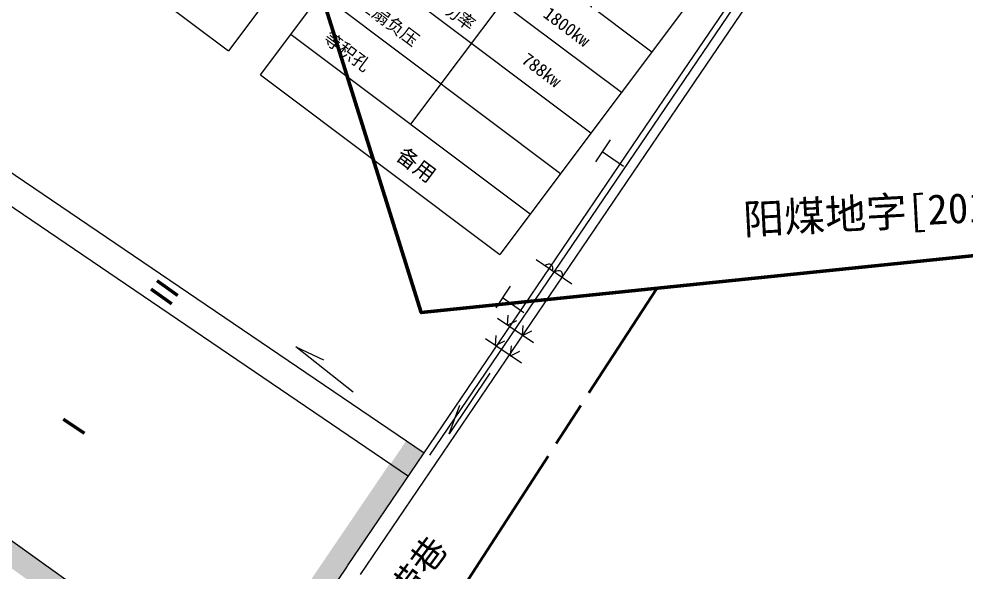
# Model space of a CAD drawing. Header units: inches. Extents: x 19725493 to 19730068, y 4137932 to 4142732.
# Drawn here: x 19727540.3 to 19727855.2, y 4140252.8 to 4140436.6 of the extents above; entities that cross this region are included whole.
import ezdxf

# ---------------------------------------------------------------- set-up
doc = ezdxf.new("R2010")
doc.units = ezdxf.units.IN
doc.header["$MEASUREMENT"] = 0
doc.linetypes.add('采区边界_1', pattern=[0.03, 0.0125, -0.001, 0.003, -0.001, 0.0125])
doc.layers.get('0').update_dxf_attribs({"lineweight": 0})
for name, color, linetype, lineweight in [('主要大巷', 7, 'Continuous', 0), ('保安煤柱', 7, 'Continuous', 0), ('回采月份XDDK1500DCJ', 7, 'Continuous', 0), ('图形修饰', 7, 'Continuous', 0), ('工作面回采月份', 7, 'Continuous', 15), ('工作面编号', 7, 'Continuous', 0), ('煤巷', 7, 'Continuous', 0), ('通风系统图', 7, 'Continuous', 0), ('采区边界线', 7, 'Continuous', 0), ('采空区边界颜色', 7, 'Continuous', 15), ('防尘', 7, 'Continuous', 0)]:
    doc.layers.add(name, color=color, linetype=linetype, lineweight=lineweight)
doc.styles.add('仿宋', font='')
doc.styles.add('宋体', font='')
doc.styles.get('仿宋').set_extended_font_data('仿宋')
doc.styles.get('宋体').set_extended_font_data('宋体')

msp = doc.modelspace()

# ---------------------------------------------------------------- hatches: boundary and pattern name
at = {"true_color": 0x993300}
msp.add_hatch(color=24, dxfattribs=at).paths.add_polyline_path([(19727669.79, 4140284.68), (19727675.03, 4140292.4), (19727669.07, 4140296.44), (19727663.83, 4140288.72)], flags=17)
at = {"layer": '图形修饰', "true_color": 0xffc800}
msp.add_hatch(color=40, dxfattribs=at).paths.add_polyline_path([(19727616.83, 4140206.66), (19727669.79, 4140284.68), (19727663.58, 4140288.89), (19727610.62, 4140210.87)], flags=17)
at = {"layer": '采空区边界颜色', "true_color": 0x57149c}
msp.add_hatch(color=194, dxfattribs=at).paths.add_polyline_path([(19726956.33, 4139660.9), (19727421.62, 4140346.4), (19727616.83, 4140206.66), (19727152.66, 4139522.8), (19726956.33, 4139660.9), (19726966.68, 4139662.79), (19727150.74, 4139533.33), (19727606.51, 4140204.82), (19727423.51, 4140335.83), (19726966.68, 4139662.79)], flags=17)

# ---------------------------------------------------------------- linework, layer by layer
at = {"layer": '保安煤柱', "color": 1, "lineweight": 60, "true_color": 0xff0000, "flags": 128}
msp.add_lwpolyline([(19728059, 4140987), (19727660, 4140967), (19727685, 4140772), (19727564, 4140690), (19727674, 4140339), (19727994, 4140372), (19727989, 4140464), (19728125, 4140739), (19728122, 4140835), (19728059, 4140987)], dxfattribs=at)
at = {"layer": '图形修饰', "color": 40, "lineweight": 9, "true_color": 0xffc800}
msp.add_line((19727471.21, 4140419.46), (19727669.79, 4140284.68), dxfattribs=at)
at = {"layer": '工作面回采月份', "color": 24, "lineweight": 9, "true_color": 0x993300}
msp.add_line((19727476.43, 4140427.16), (19727675.01, 4140292.38), dxfattribs=at)
at = {"layer": '煤巷', "lineweight": 9}
for p, q in [((19727754.8, 4140409.93), (19727816.7, 4140501.12)), ((19727759.15, 4140407.08), (19727821.05, 4140498.28)), ((19727649.54, 4140254.85), (19727754.8, 4140409.93)), ((19727653.85, 4140251.93), (19727759.15, 4140407.08)), ((19727421.62, 4140346.4), (19727616.83, 4140206.66)), ((19727405.59, 4139895.44), (19727649.49, 4140254.78))]:
    msp.add_line(p, q, dxfattribs=at)
at = {"layer": '通风系统图', "linetype": 'Continuous'}
for p, q in [((19727771.59, 4140536.44), (19727670.47, 4140401.66)), ((19727530.46, 4140485.64), (19727609.98, 4140425.97)), ((19727671.16, 4140485.4), (19727750.68, 4140425.74)), ((19727661.04, 4140471.92), (19727740.56, 4140412.26)), ((19727650.93, 4140458.45), (19727730.45, 4140398.78)), ((19727640.82, 4140444.97), (19727720.34, 4140385.3)), ((19727630.71, 4140431.49), (19727710.23, 4140371.82)), ((19727630.71, 4140431.49), (19727710.23, 4140371.82)), ((19727620.59, 4140418.01), (19727700.11, 4140358.35))]:
    msp.add_line(p, q, dxfattribs=at)
at = {"layer": '通风系统图', "color": 5, "linetype": 'Continuous', "lineweight": 20, "true_color": 0x0000ff}
for p, q in [((19727632.27, 4140327.64), (19727641.47, 4140323.32)), ((19727651.37, 4140312.61), (19727632.27, 4140327.64))]:
    msp.add_line(p, q, dxfattribs=at)
at = {"layer": '通风系统图', "color": 1, "linetype": 'Continuous', "lineweight": 20, "true_color": 0xff0000}
for p, q in [((19727696.8, 4140318.91), (19727683.25, 4140298.74)), ((19727683.25, 4140298.74), (19727686.87, 4140308.23))]:
    msp.add_line(p, q, dxfattribs=at)
at = {"layer": '通风系统图', "linetype": 'Continuous', "flags": 128}
for points in [[(19727530.46, 4140485.64), (19727651.82, 4140647.37), (19727731.34, 4140587.71), (19727609.98, 4140425.97)], [(19727620.59, 4140418.01), (19727741.95, 4140579.75), (19727821.47, 4140520.08), (19727700.11, 4140358.35)]]:
    msp.add_lwpolyline(points, dxfattribs=at)
at = {"layer": '采区边界线', "color": 1, "linetype": '采区边界_1', "lineweight": 50, "ltscale": 5000, "true_color": 0xff0000, "flags": 128}
msp.add_lwpolyline([(19727015.95, 4139210.91), (19727559.81, 4140050.08), (19727752.3, 4140347.07)], dxfattribs=at)
at = {"layer": '防尘', "color": 5, "linetype": 'Continuous', "lineweight": 20, "true_color": 0x0000ff}
msp.add_line((19727676.85, 4140291.65), (19727883.98, 4140596.8), dxfattribs=at)
at = {"layer": '防尘', "color": 7, "linetype": 'Continuous', "lineweight": 15}
for p, q in [((19727732.09, 4140389.18), (19727736.91, 4140396.44)), ((19727732.09, 4140389.18), (19727736.91, 4140396.44)), ((19727732.09, 4140389.18), (19727736.91, 4140396.44)), ((19727732.09, 4140389.18), (19727736.91, 4140396.44)), ((19727741.26, 4140387.53), (19727734.16, 4140392.5)), ((19727741.26, 4140387.53), (19727734.16, 4140392.5)), ((19727741.26, 4140387.53), (19727734.16, 4140392.5)), ((19727741.26, 4140387.53), (19727734.16, 4140392.5)), ((19727724.13, 4140348.45), (19727712.2, 4140356.52)), ((19727724.13, 4140348.45), (19727712.2, 4140356.52)), ((19727724.13, 4140348.45), (19727712.2, 4140356.52)), ((19727724.13, 4140348.45), (19727712.2, 4140356.52)), ((19727698.93, 4140340.57), (19727703.74, 4140347.83)), ((19727698.93, 4140340.57), (19727703.74, 4140347.83)), ((19727698.93, 4140340.57), (19727703.74, 4140347.83)), ((19727698.93, 4140340.57), (19727703.74, 4140347.83)), ((19727708.09, 4140338.92), (19727700.99, 4140343.89)), ((19727708.09, 4140338.92), (19727700.99, 4140343.89)), ((19727708.09, 4140338.92), (19727700.99, 4140343.89)), ((19727708.09, 4140338.92), (19727700.99, 4140343.89)), ((19727702.64, 4140334.87), (19727702.88, 4140338.16)), ((19727702.64, 4140334.87), (19727702.88, 4140338.16)), ((19727702.64, 4140334.87), (19727702.88, 4140338.16)), ((19727702.64, 4140334.87), (19727702.88, 4140338.16)), ((19727711.29, 4140329.02), (19727699.32, 4140337.02)), ((19727711.29, 4140329.02), (19727699.32, 4140337.02)), ((19727711.29, 4140329.02), (19727699.32, 4140337.02)), ((19727711.29, 4140329.02), (19727699.32, 4140337.02)), ((19727702.64, 4140334.87), (19727705.74, 4140336.35)), ((19727702.64, 4140334.87), (19727705.74, 4140336.35)), ((19727702.64, 4140334.87), (19727705.74, 4140336.35)), ((19727702.64, 4140334.87), (19727705.74, 4140336.35)), ((19727707.69, 4140331.42), (19727707.93, 4140334.71)), ((19727707.69, 4140331.42), (19727707.93, 4140334.71)), ((19727707.69, 4140331.42), (19727707.93, 4140334.71)), ((19727707.69, 4140331.42), (19727707.93, 4140334.71)), ((19727698.68, 4140328.11), (19727698.93, 4140331.4)), ((19727698.68, 4140328.11), (19727698.93, 4140331.4)), ((19727698.68, 4140328.11), (19727698.93, 4140331.4)), ((19727698.68, 4140328.11), (19727698.93, 4140331.4)), ((19727707.69, 4140331.42), (19727710.79, 4140332.9)), ((19727707.69, 4140331.42), (19727710.79, 4140332.9)), ((19727707.69, 4140331.42), (19727710.79, 4140332.9)), ((19727707.69, 4140331.42), (19727710.79, 4140332.9)), ((19727707.34, 4140322.26), (19727695.37, 4140330.26)), ((19727707.34, 4140322.26), (19727695.37, 4140330.26)), ((19727707.34, 4140322.26), (19727695.37, 4140330.26)), ((19727707.34, 4140322.26), (19727695.37, 4140330.26)), ((19727698.68, 4140328.11), (19727701.79, 4140329.59)), ((19727698.68, 4140328.11), (19727701.79, 4140329.59)), ((19727698.68, 4140328.11), (19727701.79, 4140329.59)), ((19727698.68, 4140328.11), (19727701.79, 4140329.59)), ((19727703.73, 4140324.66), (19727703.98, 4140327.95)), ((19727703.73, 4140324.66), (19727703.98, 4140327.95)), ((19727703.73, 4140324.66), (19727703.98, 4140327.95)), ((19727703.73, 4140324.66), (19727703.98, 4140327.95)), ((19727703.73, 4140324.66), (19727706.84, 4140326.14)), ((19727703.73, 4140324.66), (19727706.84, 4140326.14)), ((19727703.73, 4140324.66), (19727706.84, 4140326.14)), ((19727703.73, 4140324.66), (19727706.84, 4140326.14))]:
    msp.add_line(p, q, dxfattribs=at)
for centre in [(19727715.64, 4140352.57), (19727715.64, 4140352.57), (19727715.64, 4140352.57), (19727715.64, 4140352.57), (19727718.83, 4140350.41), (19727718.83, 4140350.41), (19727718.83, 4140350.41), (19727718.83, 4140350.41)]:
    msp.add_ellipse(centre, major_axis=(1.59, 2.34), ratio=0.616162, start_param=5.207066, end_param=7.359305, dxfattribs=at)

# ---------------------------------------------------------------- texts
at = {"layer": '主要大巷', "color": 18, "true_color": 0x260000, "style": '仿宋'}
for s, rotation, p in [('+1065辅助水平二采区南回风巷', 326.9145, (19727839.12, 4140509.23)), ('8207皮带巷', 53.5699, (19727648.83, 4140213.95))]:
    msp.add_text(s, height=8.5, rotation=rotation, dxfattribs=at).set_placement(p)
at = {"layer": '回采月份XDDK1500DCJ', "color": 24, "true_color": 0x993300, "style": '宋体'}
msp.add_text('Ⅱ', height=8.5, rotation=54.5204, dxfattribs=at).set_placement((19727588.7, 4140338.58))
at = {"layer": '图形修饰', "color": 40, "true_color": 0xffc800, "style": '宋体'}
msp.add_text('Ⅰ', height=8.5, rotation=56.3418, dxfattribs=at).set_placement((19727558.83, 4140294.06))
at = {"layer": '工作面编号', "color": 1, "true_color": 0xff0000, "style": '仿宋'}
msp.add_text('  阳煤地字[2015]1013号', height=10, rotation=3.0266, dxfattribs=at).set_placement((19727767.69, 4140364.24))
at = {"layer": '通风系统图', "color": 7, "attachment_point": 1, "style": '宋体'}
for s, insert, char_height, width, rotation in [('\\pxsm0.8862,ql;电机实际功率\\P\\P\\P', (19727664.6, 4140456.82), 4.2675, 52.471, 323.1184), ('\\pxsm0.8862,ql;主扇负压\\P\\P\\P', (19727655.18, 4140444.62), 4.2675, 40.8909, 323.1184), ('\\pxsm0.8862,ql;1800kw\\P\\P\\P', (19727716.79, 4140440.92), 4.2675, 34.6547, 323.1184), ('\\pxsm0.8862,ql;等积孔\\P\\P\\P', (19727643.71, 4140432.75), 4.2675, 34.8177, 323.1184), ('\\pxsm0.8862,ql;\\C7;788\\C256;kw\\P\\P\\P', (19727709.54, 4140425.7), 4.2675, 34.6547, 323.1084), ('\\pxsm0.8862,ql;备用\\P\\P\\P', (19727668.32, 4140394.42), 5.143, 34.0678, 323.1184)]:
    msp.add_mtext(s, dxfattribs=dict(at, insert=insert, char_height=char_height, width=width, rotation=rotation))

doc.saveas('drawing.dxf')
